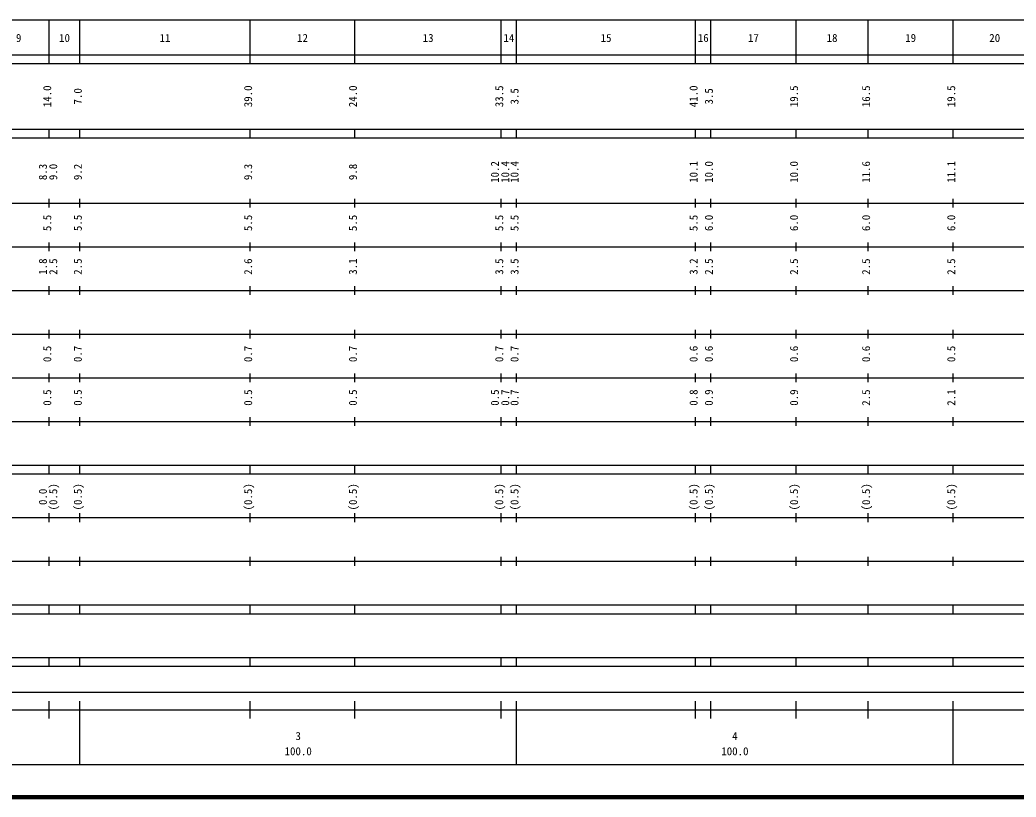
# Model space of a CAD drawing. Units: millimetres on the paper, enlarged 1000 times. Extents: x 40000 to 680000, y 20000 to 380000.
# Drawn here: x 254284 to 482387, y 20000 to 198000 of the extents above; entities that cross this region are included whole.
import ezdxf
from ezdxf.enums import TextEntityAlignment as Align

# ---------------------------------------------------------------- set-up
doc = ezdxf.new("R2010")
doc.units = ezdxf.units.MM
doc.header["$LTSCALE"] = 1000
doc.layers.add('M-TTL', color=2, linetype='Continuous', lineweight=140)
doc.layers.add('M-TTL-BAND', color=7, linetype='Continuous', lineweight=25)
doc.styles.add('ＭＳ ゴシック', font='')
doc.styles.get('ＭＳ ゴシック').set_extended_font_data('MS Gothic')

msp = doc.modelspace()

# ---------------------------------------------------------------- linework, layer by layer
at = {"layer": 'M-TTL'}
msp.add_line((40000, 20000), (680000, 20000), dxfattribs=at)
at = {"layer": 'M-TTL-BAND'}
for p, q in [((68000, 198000), (579000, 198000)), ((261000, 188000), (261000, 198000)), ((268000, 188000), (268000, 198000)), ((307000, 188000), (307000, 198000)), ((331000, 188000), (331000, 198000)), ((364500, 188000), (364500, 198000)), ((368000, 188000), (368000, 198000)), ((409000, 188000), (409000, 198000)), ((412500, 188000), (412500, 198000)), ((432000, 188000), (432000, 198000)), ((448500, 188000), (448500, 198000)), ((468000, 188000), (468000, 198000)), ((40000, 190000), (579000, 190000)), ((40000, 188000), (579000, 188000)), ((40000, 173000), (579000, 173000)), ((261000, 171000), (261000, 173000)), ((268000, 171000), (268000, 173000)), ((307000, 171000), (307000, 173000)), ((331000, 171000), (331000, 173000)), ((364500, 171000), (364500, 173000)), ((368000, 171000), (368000, 173000)), ((409000, 171000), (409000, 173000)), ((412500, 171000), (412500, 173000)), ((432000, 171000), (432000, 173000)), ((448500, 171000), (448500, 173000)), ((468000, 171000), (468000, 173000)), ((40000, 171000), (579000, 171000)), ((40000, 156000), (579000, 156000)), ((261000, 155000), (261000, 157000)), ((268000, 155000), (268000, 157000)), ((307000, 155000), (307000, 157000)), ((331000, 155000), (331000, 157000)), ((364500, 155000), (364500, 157000)), ((368000, 155000), (368000, 157000)), ((409000, 155000), (409000, 157000)), ((412500, 155000), (412500, 157000)), ((432000, 155000), (432000, 157000)), ((448500, 155000), (448500, 157000)), ((468000, 155000), (468000, 157000)), ((46000, 146000), (579000, 146000)), ((261000, 145000), (261000, 147000)), ((268000, 145000), (268000, 147000)), ((307000, 145000), (307000, 147000)), ((331000, 145000), (331000, 147000)), ((364500, 145000), (364500, 147000)), ((368000, 145000), (368000, 147000)), ((409000, 145000), (409000, 147000)), ((412500, 145000), (412500, 147000)), ((432000, 145000), (432000, 147000)), ((448500, 145000), (448500, 147000)), ((468000, 145000), (468000, 147000)), ((261000, 135000), (261000, 137000)), ((268000, 135000), (268000, 137000)), ((307000, 135000), (307000, 137000)), ((331000, 135000), (331000, 137000)), ((364500, 135000), (364500, 137000)), ((368000, 135000), (368000, 137000)), ((409000, 135000), (409000, 137000)), ((412500, 135000), (412500, 137000)), ((432000, 135000), (432000, 137000)), ((448500, 135000), (448500, 137000)), ((468000, 135000), (468000, 137000)), ((52000, 136000), (579000, 136000)), ((46000, 126000), (579000, 126000)), ((261000, 125000), (261000, 127000)), ((268000, 125000), (268000, 127000)), ((307000, 125000), (307000, 127000)), ((331000, 125000), (331000, 127000)), ((364500, 125000), (364500, 127000)), ((368000, 125000), (368000, 127000)), ((409000, 125000), (409000, 127000)), ((412500, 125000), (412500, 127000)), ((432000, 125000), (432000, 127000)), ((448500, 125000), (448500, 127000)), ((468000, 125000), (468000, 127000)), ((261000, 115000), (261000, 117000)), ((268000, 115000), (268000, 117000)), ((307000, 115000), (307000, 117000)), ((331000, 115000), (331000, 117000)), ((364500, 115000), (364500, 117000)), ((368000, 115000), (368000, 117000)), ((409000, 115000), (409000, 117000)), ((412500, 115000), (412500, 117000)), ((432000, 115000), (432000, 117000)), ((448500, 115000), (448500, 117000)), ((468000, 115000), (468000, 117000)), ((52000, 116000), (579000, 116000)), ((46000, 106000), (579000, 106000)), ((261000, 105000), (261000, 107000)), ((268000, 105000), (268000, 107000)), ((307000, 105000), (307000, 107000)), ((331000, 105000), (331000, 107000)), ((364500, 105000), (364500, 107000)), ((368000, 105000), (368000, 107000)), ((409000, 105000), (409000, 107000)), ((412500, 105000), (412500, 107000)), ((432000, 105000), (432000, 107000)), ((448500, 105000), (448500, 107000)), ((468000, 105000), (468000, 107000)), ((40000, 96000), (579000, 96000)), ((261000, 94000), (261000, 96000)), ((268000, 94000), (268000, 96000)), ((307000, 94000), (307000, 96000)), ((331000, 94000), (331000, 96000)), ((364500, 94000), (364500, 96000)), ((368000, 94000), (368000, 96000)), ((409000, 94000), (409000, 96000)), ((412500, 94000), (412500, 96000)), ((432000, 94000), (432000, 96000)), ((448500, 94000), (448500, 96000)), ((468000, 94000), (468000, 96000)), ((40000, 94000), (579000, 94000)), ((261000, 83000), (261000, 85000)), ((268000, 83000), (268000, 85000)), ((307000, 83000), (307000, 85000)), ((331000, 83000), (331000, 85000)), ((364500, 83000), (364500, 85000)), ((368000, 83000), (368000, 85000)), ((409000, 83000), (409000, 85000)), ((412500, 83000), (412500, 85000)), ((432000, 83000), (432000, 85000)), ((448500, 83000), (448500, 85000)), ((468000, 83000), (468000, 85000)), ((49000, 84000), (579000, 84000)), ((40000, 74000), (579000, 74000)), ((261000, 73000), (261000, 75000)), ((268000, 73000), (268000, 75000)), ((307000, 73000), (307000, 75000)), ((331000, 73000), (331000, 75000)), ((364500, 73000), (364500, 75000)), ((368000, 73000), (368000, 75000)), ((409000, 73000), (409000, 75000)), ((412500, 73000), (412500, 75000)), ((432000, 73000), (432000, 75000)), ((448500, 73000), (448500, 75000)), ((468000, 73000), (468000, 75000)), ((40000, 64000), (579000, 64000)), ((261000, 62000), (261000, 64000)), ((268000, 62000), (268000, 64000)), ((307000, 62000), (307000, 64000)), ((331000, 62000), (331000, 64000)), ((364500, 62000), (364500, 64000)), ((368000, 62000), (368000, 64000)), ((409000, 62000), (409000, 64000)), ((412500, 62000), (412500, 64000)), ((432000, 62000), (432000, 64000)), ((448500, 62000), (448500, 64000)), ((468000, 62000), (468000, 64000)), ((40000, 62000), (579000, 62000)), ((40000, 52000), (579000, 52000)), ((261000, 50000), (261000, 52000)), ((268000, 50000), (268000, 52000)), ((307000, 50000), (307000, 52000)), ((331000, 50000), (331000, 52000)), ((364500, 50000), (364500, 52000)), ((368000, 50000), (368000, 52000)), ((409000, 50000), (409000, 52000)), ((412500, 50000), (412500, 52000)), ((432000, 50000), (432000, 52000)), ((448500, 50000), (448500, 52000)), ((468000, 50000), (468000, 52000)), ((40000, 50000), (579000, 50000)), ((71000, 44000), (565000, 44000)), ((261000, 38000), (261000, 42000)), ((268000, 27500), (268000, 42000)), ((307000, 38000), (307000, 42000)), ((331000, 38000), (331000, 42000)), ((364500, 38000), (364500, 42000)), ((368000, 27500), (368000, 42000)), ((409000, 38000), (409000, 42000)), ((412500, 38000), (412500, 42000)), ((432000, 38000), (432000, 42000)), ((448500, 38000), (448500, 42000)), ((468000, 27500), (468000, 42000)), ((40000, 40000), (579000, 40000)), ((68000, 27500), (579000, 27500))]:
    msp.add_line(p, q, dxfattribs=at)

# ---------------------------------------------------------------- texts
at = {"layer": 'M-TTL-BAND', "style": 'ＭＳ ゴシック'}
for s, p in [('9', (254000, 192405)), ('10', (264500, 192405)), ('11', (287500, 192405)), ('12', (319000, 192405)), ('13', (347750, 192405)), ('14', (366250, 192405)), ('15', (388500, 192405)), ('16', (410750, 192405)), ('17', (422250, 192405)), ('18', (440250, 192405)), ('19', (458250, 192405)), ('20', (477500, 192405)), ('3', (318000, 32523)), ('4', (418000, 32523)), ('100.0', (318000, 29033)), ('100.0', (418000, 29033))]:
    msp.add_text(s, height=1833, dxfattribs=at).set_placement(p, align=Align.BOTTOM_CENTER)
for s, p in [('14.0', (262000, 180500)), ('39.0', (308000, 180500)), ('24.0', (332000, 180500)), ('33.5', (365500, 180500)), ('41.0', (410000, 180500)), ('19.5', (433000, 180500)), ('16.5', (449500, 180500)), ('19.5', (469000, 180500)), ('7.0', (269000, 180500)), ('3.5', (369000, 180500)), ('3.5', (413500, 180500)), ('8.3', (261000, 163174)), ('9.0', (263370, 163174)), ('9.2', (269000, 163174)), ('9.3', (308000, 163174)), ('9.8', (332000, 163174)), ('10.2', (364500, 163174)), ('10.4', (366870, 163174)), ('10.4', (369000, 163174)), ('10.1', (410000, 163174)), ('10.0', (413500, 163174)), ('10.0', (433000, 163174)), ('11.6', (449500, 163174)), ('11.1', (469000, 163174)), ('5.5', (262000, 151500)), ('5.5', (269000, 151500)), ('5.5', (308000, 151500)), ('5.5', (332000, 151500)), ('5.5', (365500, 151500)), ('5.5', (369000, 151500)), ('5.5', (410000, 151500)), ('6.0', (413500, 151500)), ('6.0', (433000, 151500)), ('6.0', (449500, 151500)), ('6.0', (469000, 151500)), ('1.8', (261000, 141500)), ('2.5', (263370, 141500)), ('2.5', (269000, 141500)), ('2.6', (308000, 141500)), ('3.1', (332000, 141500)), ('3.5', (365500, 141500)), ('3.5', (369000, 141500)), ('3.2', (410000, 141500)), ('2.5', (413500, 141500)), ('2.5', (433000, 141500)), ('2.5', (449500, 141500)), ('2.5', (469000, 141500)), ('0.5', (262000, 121500)), ('0.7', (269000, 121500)), ('0.7', (308000, 121500)), ('0.7', (332000, 121500)), ('0.7', (365500, 121500)), ('0.7', (369000, 121500)), ('0.6', (410000, 121500)), ('0.6', (413500, 121500)), ('0.6', (433000, 121500)), ('0.6', (449500, 121500)), ('0.5', (469000, 121500)), ('0.5', (262000, 111500)), ('0.5', (269000, 111500)), ('0.5', (308000, 111500)), ('0.5', (332000, 111500)), ('0.5', (364500, 111500)), ('0.7', (366870, 111500)), ('0.7', (369000, 111500)), ('0.8', (410000, 111500)), ('0.9', (413500, 111500)), ('0.9', (433000, 111500)), ('2.5', (449500, 111500)), ('2.1', (469000, 111500)), ('(0.5)', (263370, 88764)), ('(0.5)', (269000, 88764)), ('(0.5)', (308000, 88764)), ('(0.5)', (332000, 88764)), ('(0.5)', (365500, 88764)), ('(0.5)', (369000, 88764)), ('(0.5)', (410000, 88764)), ('(0.5)', (413500, 88764)), ('(0.5)', (433000, 88764)), ('(0.5)', (449500, 88764)), ('(0.5)', (469000, 88764)), ('0.0', (261000, 88764))]:
    msp.add_text(s, height=1833, rotation=90, dxfattribs=at).set_placement(p, align=Align.BOTTOM_CENTER)

doc.saveas('drawing.dxf')
